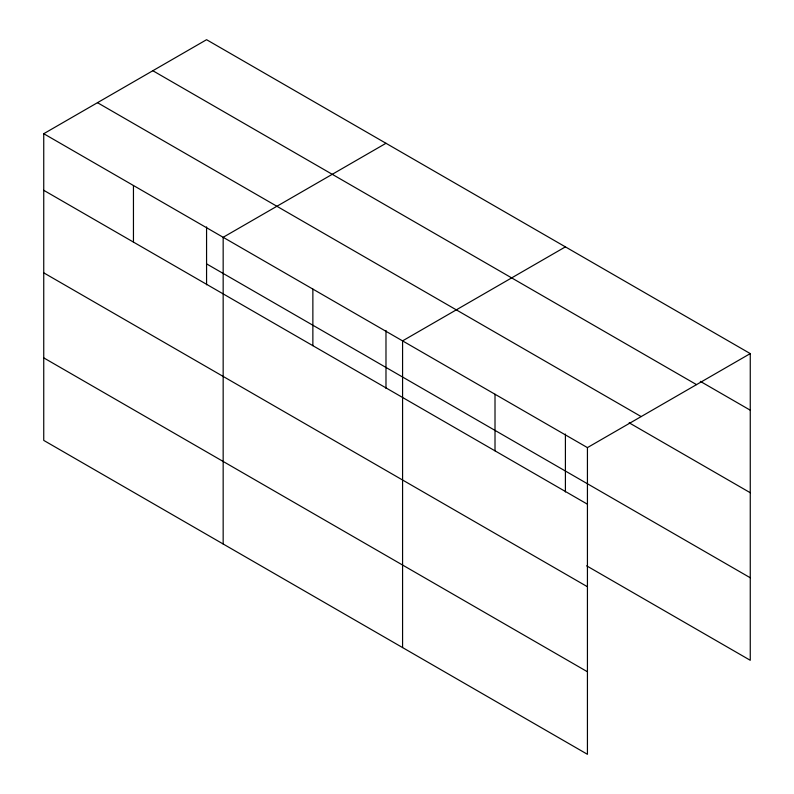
<?xml version="1.0" encoding="UTF-8"?>
<svg xmlns="http://www.w3.org/2000/svg" width="794" height="794" viewBox="0 0 794 794"><rect width="100%" height="100%" fill="white"/><g stroke="black" fill="none" stroke-linecap="round" stroke-linejoin="round"><path stroke-width="1.19" d="M43.739 133.71L587.431 447.608L587.431 754.3L43.739 440.402L43.739 133.71L206.569 39.7L750.261 353.598L750.261 660.29L586.647 565.834M385.983 143.287L223.164 237.297L223.164 543.989M565.407 246.874L402.578 340.874L402.578 647.576M587.431 447.608L750.261 353.598M700.328 381.368L750.261 410.19M152.835 70.726L696.527 384.624M97.473 102.684L641.165 416.582M629.146 422.805L750.261 492.727M206.569 263.866L750.261 577.764M43.739 190.302L587.431 504.2M43.739 272.838L587.431 586.736M43.739 357.866L587.431 671.764M565.407 434.06L565.407 491.972M495.009 394.241L495.009 450.833M385.983 330.483L385.983 388.395M312.866 289.085L312.866 345.678M206.569 226.895L206.569 284.808M133.452 185.498L133.452 242.101"/></g></svg>
